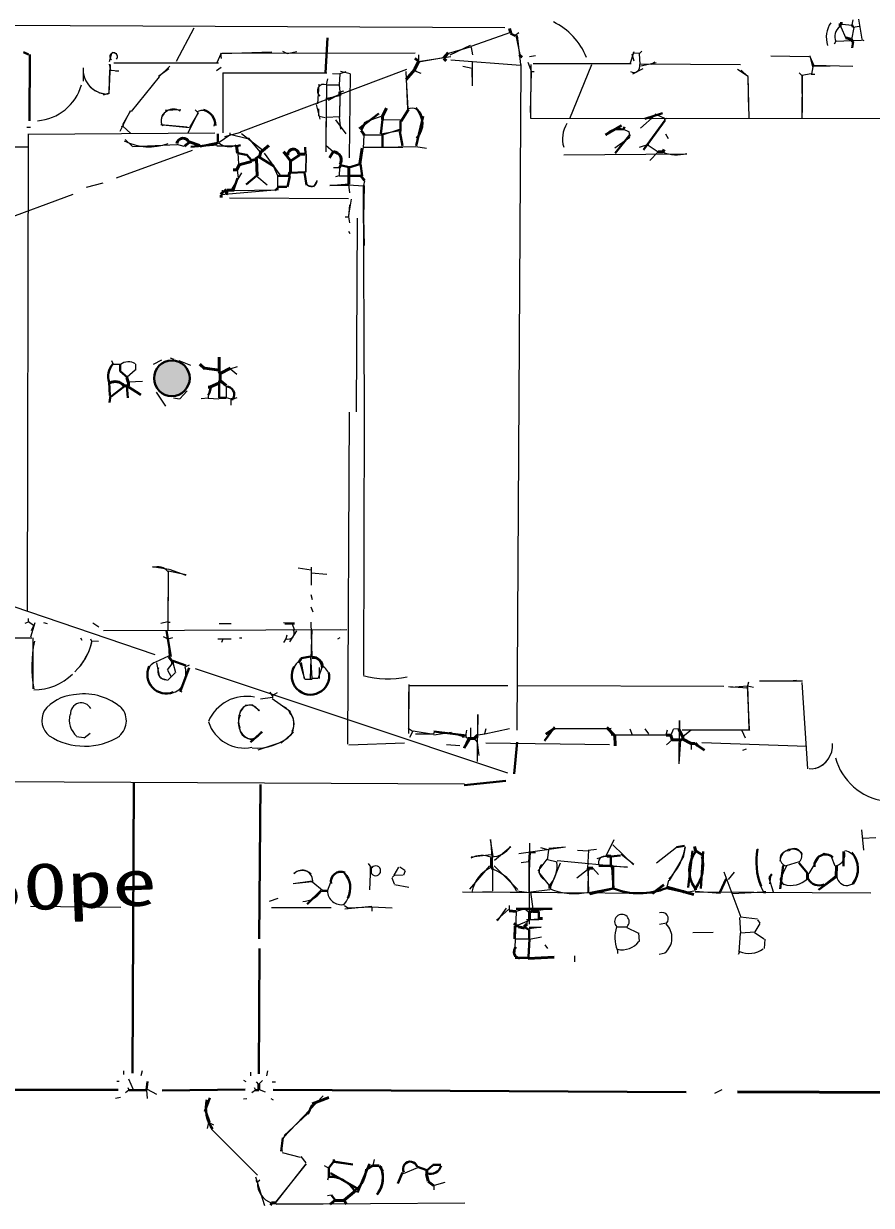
# Model space of a CAD drawing. Header units: millimetres. Extents: x -23299 to 140949, y -27274 to 87783.
# Drawn here: x 22445 to 34477, y -1867 to 14898 of the extents above; entities that cross this region are included whole.
import ezdxf

# ---------------------------------------------------------------- set-up
doc = ezdxf.new("R2010")
doc.units = ezdxf.units.MM
for name, color, linetype, lineweight in [('A_MED', 9, 'CONTINUOUS', 20), ('A_THIN', 8, 'CONTINUOUS', 15), ('CHECK', 2, 'CONTINUOUS', 35), ('P_LEADER', 140, 'CONTINUOUS', 20), ('P_NOMARK', 6, 'CONTINUOUS', 35), ('P_SIZE', 140, 'CONTINUOUS', 13), ('SYM', 4, 'CONTINUOUS', 25), ('TEXT_SHAPE', 7, 'CONTINUOUS', 30)]:
    doc.layers.add(name, color=color, linetype=linetype, lineweight=lineweight)
doc.styles.add('JP', font='msgothic.ttc')

msp = doc.modelspace()

# ---------------------------------------------------------------- hatches: boundary and pattern name
at = {"layer": 'TEXT_SHAPE'}
h = msp.add_hatch(color=7, dxfattribs=at)
h.dxf.hatch_style = 1
edge = h.paths.add_edge_path()
edge.add_arc((24549, 9867), 253, 0, 360)

# ---------------------------------------------------------------- linework, layer by layer
at = {"layer": 'A_MED', "lineweight": 20}
for p, q in [((29277, 14840), (3796, 14949)), ((34215, 14950), (34199, 14881)), ((34294, 14961), (34344, 14677)), ((24862, 14833), (24612, 14359)), ((29354, 14772), (28792, 14572)), ((34042, 14851), (34113, 14692)), ((34066, 14889), (34202, 14877)), ((34305, 14858), (34219, 14843)), ((29287, 14749), (28791, 14574)), ((29431, 14730), (29486, 14458)), ((29448, 14731), (29496, 14320)), ((33966, 14641), (33948, 14607)), ((33964, 14650), (34339, 14664)), ((28507, 14428), (28046, 14354)), ((28051, 14456), (28051, 14371)), ((28796, 14558), (28816, 14457)), ((33600, 14442), (33665, 14294)), ((23290, 14270), (23289, 14083)), ((23674, 14316), (23655, 13901)), ((24518, 14296), (24365, 14142)), ((25524, 13362), (27882, 14250)), ((28405, 14413), (28051, 14351)), ((29502, 14320), (29445, 4874)), ((31066, 14327), (29678, 14330)), ((30504, 14314), (30193, 13548)), ((31232, 14258), (31085, 14179)), ((32577, 14252), (32728, 14154)), ((24369, 14141), (23970, 13653)), ((27871, 14217), (27895, 13690)), ((27875, 14099), (27897, 13691)), ((29659, 14218), (29693, 14218)), ((33495, 14166), (33492, 13553)), ((26983, 13942), (26932, 13926)), ((26739, 13180), (26744, 13844)), ((26741, 13078), (26744, 13776)), ((26931, 13904), (26929, 13572)), ((26931, 13878), (26929, 13572)), ((23958, 13661), (23809, 13369)), ((24677, 13676), (24456, 13666)), ((24920, 13637), (24775, 13348)), ((24804, 13425), (24925, 13634)), ((27535, 13583), (27299, 13505)), ((31405, 13595), (31199, 13415)), ((31544, 13554), (31409, 13615)), ((24391, 13465), (24768, 13432)), ((24422, 13461), (24794, 13424)), ((26873, 13534), (27016, 13336)), ((26923, 13571), (26942, 13399)), ((27539, 13540), (27793, 13532)), ((31545, 13530), (31304, 13187)), ((31571, 13552), (31538, 13534)), ((23885, 13255), (23989, 13155)), ((25371, 13315), (25218, 13213)), ((25301, 13299), (25528, 13360)), ((25373, 13331), (25623, 13270)), ((25633, 13279), (25802, 13073)), ((27529, 13316), (27258, 13316)), ((27273, 13317), (27263, 13129)), ((27521, 13322), (27284, 13314)), ((27779, 13396), (27533, 13318)), ((27791, 13375), (27538, 13334)), ((31050, 13283), (30834, 13131)), ((30961, 13403), (31029, 13368)), ((31033, 13367), (31044, 13299)), ((22502, 13146), (21224, 13149)), ((24837, 13100), (23758, 12704)), ((23997, 13156), (24624, 13185)), ((24723, 13157), (24620, 13183)), ((25189, 13164), (25471, 13164)), ((26736, 13175), (26842, 13078)), ((27266, 13141), (28011, 13154)), ((27266, 13146), (27825, 13146)), ((28011, 13157), (28164, 13132)), ((25484, 13061), (25494, 12908)), ((26450, 13044), (26446, 12789)), ((26453, 13044), (26451, 12789)), ((31856, 13045), (30111, 13030)), ((25537, 12782), (25400, 12554)), ((25474, 12824), (25489, 12705)), ((26841, 12857), (26926, 12857)), ((26924, 12741), (26873, 12725)), ((26926, 12857), (26925, 12738)), ((23571, 12635), (23333, 12572)), ((25753, 12734), (25902, 12611)), ((26049, 12738), (26048, 12585)), ((26467, 12606), (26568, 12586)), ((26569, 12590), (26617, 12672)), ((27060, 12602), (26789, 12602)), ((27060, 12619), (26790, 12597)), ((26925, 12738), (27061, 12738)), ((27060, 12610), (27263, 12598)), ((25246, 12476), (26062, 12546)), ((26010, 12535), (25434, 12527)), ((27280, 9385), (27271, 5658)), ((24276, 7197), (24506, 7158)), ((24498, 7122), (24491, 6288)), ((24497, 7122), (24492, 6407)), ((24512, 7158), (24749, 7072)), ((26528, 7155), (26528, 7104)), ((24314, 5943), (21659, 6843)), ((22510, 6459), (22510, 6407)), ((22605, 6397), (22540, 6193)), ((23429, 6397), (23512, 6343)), ((24492, 6407), (24526, 6407)), ((26539, 5913), (26525, 6407)), ((27033, 6297), (23577, 6286)), ((26319, 6284), (26218, 6128)), ((26517, 5607), (26539, 6304)), ((21577, 6186), (22560, 6186)), ((22575, 6186), (22576, 5460)), ((24559, 6185), (24491, 6167)), ((24497, 6169), (24511, 5914)), ((25272, 6168), (25251, 6118)), ((25270, 6169), (25389, 6169)), ((24501, 5926), (24315, 5840)), ((24329, 5830), (24375, 5622)), ((24550, 5817), (24483, 5731)), ((24486, 5724), (24536, 5639)), ((24569, 5814), (24598, 5694)), ((24793, 5796), (24744, 5775)), ((24881, 5751), (29313, 4270)), ((26367, 5832), (26431, 5605)), ((26679, 5764), (26627, 5611)), ((26640, 5764), (26640, 5607)), ((24385, 5619), (24486, 5584)), ((24492, 5586), (24594, 5688)), ((26436, 5596), (26538, 5596)), ((26623, 5610), (26538, 5606)), ((32734, 5556), (32717, 5504)), ((33575, 4327), (33497, 5550)), ((25978, 5368), (25978, 5334)), ((27910, 5521), (27907, 4828)), ((27910, 5509), (29316, 5507)), ((32715, 5503), (32745, 4884)), ((25689, 5233), (25587, 5223)), ((25793, 5150), (25691, 5228)), ((28888, 4432), (28890, 5096)), ((28890, 5096), (28889, 4806)), ((27976, 4863), (28261, 4816)), ((28788, 4908), (28787, 4755)), ((29991, 4894), (30719, 4898)), ((30782, 4896), (29991, 4895)), ((31750, 4397), (31753, 5010)), ((32735, 4873), (32413, 4873)), ((32732, 4888), (32749, 4871)), ((28008, 4823), (28262, 4823)), ((28278, 4858), (28260, 4825)), ((28265, 4808), (28516, 4846)), ((28515, 4835), (28669, 4790)), ((28717, 4785), (28753, 4755)), ((29007, 4695), (30759, 4670)), ((31566, 4806), (30782, 4806)), ((31312, 4809), (30837, 4804)), ((31311, 4813), (31566, 4803)), ((31652, 4736), (31568, 4666)), ((31770, 4737), (31745, 4397)), ((32073, 4700), (33560, 4650)), ((27059, 4669), (27852, 4693)), ((31921, 4686), (31920, 4601)), ((17689, 4170), (28700, 4113)), ((34372, 3171), (34342, 3461)), ((29065, 3325), (29106, 3082)), ((29070, 3326), (29090, 3088)), ((29625, 2579), (29628, 3274)), ((30714, 3093), (30828, 3326)), ((31099, 2966), (30808, 3250)), ((31428, 2994), (31709, 3215)), ((31428, 2994), (31709, 3215)), ((31832, 3221), (31804, 3069)), ((29082, 3106), (28795, 3073)), ((29869, 3045), (29742, 2876)), ((29893, 3173), (29877, 3036)), ((29882, 3040), (30017, 3007)), ((31014, 2928), (30016, 3021)), ((30305, 3171), (30457, 3163)), ((30460, 3172), (30446, 2917)), ((30577, 3181), (30458, 3169)), ((30749, 3102), (30580, 3048)), ((30925, 3117), (31106, 2975)), ((31803, 3068), (31605, 2744)), ((33728, 3068), (33588, 2839)), ((33809, 3124), (33724, 3073)), ((33914, 3083), (33813, 3125)), ((33963, 2944), (33912, 3080)), ((29058, 2948), (28771, 2617)), ((29101, 2917), (29100, 2598)), ((29101, 2900), (29100, 2594)), ((29125, 2948), (29459, 2614)), ((29609, 3005), (29507, 2992)), ((29625, 2123), (29620, 3002)), ((29751, 2862), (29902, 2670)), ((30058, 2989), (29921, 2650)), ((30446, 2895), (30295, 2773)), ((30453, 2883), (30461, 2576)), ((30456, 2900), (30455, 2576)), ((30524, 2917), (30604, 2828)), ((30795, 2944), (31015, 2938)), ((32385, 2865), (32625, 2220)), ((32529, 2860), (32445, 2756)), ((33273, 2948), (33184, 2762)), ((33453, 3007), (33268, 2952)), ((31600, 2747), (31568, 2628)), ((33048, 2833), (33031, 2697)), ((33179, 2761), (33228, 2680)), ((28676, 2580), (31369, 2564)), ((29100, 2583), (28812, 2574)), ((29439, 2595), (29624, 2572)), ((29637, 2576), (29677, 2305)), ((29641, 2580), (29676, 2304)), ((29915, 2608), (29642, 2577)), ((31811, 2568), (31981, 2600)), ((34469, 2562), (31977, 2575)), ((31978, 2590), (32334, 2562)), ((32505, 2559), (32945, 2583)), ((26812, 2356), (25965, 2356)), ((29292, 2348), (29164, 2169)), ((29336, 2389), (29336, 2321)), ((29329, 2329), (29156, 2179)), ((29416, 1657), (29438, 2304)), ((29436, 2308), (29555, 2341)), ((29758, 2185), (29584, 2185)), ((29623, 2185), (29589, 2151)), ((29759, 2193), (29623, 2182)), ((32605, 2217), (32618, 1997)), ((32622, 2225), (32860, 2199)), ((32860, 2185), (32894, 2135)), ((29585, 2161), (29466, 2110)), ((29790, 2079), (29622, 2054)), ((29792, 2074), (29622, 2074)), ((32893, 2132), (32824, 2014)), ((29418, 1913), (29622, 1913)), ((31943, 2004), (32231, 2010)), ((32616, 1997), (32598, 1725)), ((32824, 2009), (32621, 1993)), ((32818, 2005), (32955, 1915)), ((32966, 1911), (32956, 1775)), ((32605, 1723), (32587, 1690)), ((29604, 1654), (29976, 1651)), ((23931, -73), (24000, -225)), ((25746, -116), (25780, -150)), ((23922, -196), (23940, -229)), ((24188, -231), (24200, -351)), ((24198, -218), (24332, -288)), ((25718, -196), (25736, -229)), ((25786, -225), (25871, -258)), ((26695, -311), (26127, -908)), ((32355, -230), (32253, -281)), ((26474, -569), (26144, -874)), ((25118, -789), (25766, -1440)), ((26114, -1117), (26372, -1181)), ((26114, -1117), (26372, -1181)), ((26453, -1279), (26021, -1823)), ((26452, -1279), (26023, -1821)), ((27420, -1218), (27402, -1303)), ((25737, -1461), (25865, -1867)), ((25742, -1509), (25759, -1542)), ((26772, -1455), (26757, -1507)), ((26031, -1851), (28707, -1832)), ((26759, -1725), (26810, -1719)), ((26793, -1849), (26031, -1845))]:
    msp.add_line(p, q, dxfattribs=at)
for centre, radius, start, end in [((34125, 14713), 168, 124.8358, 203.6946), ((23722, 14429), 53.6, 317.1103, 233.3157), ((24553, 13523), 157, 126.8054, 207.9839), ((24570, 13511), 174, 56.9055, 187.7865), ((24986, 13495), 171, 341.9089, 116.5547), ((27960, 13557), 140, 12.9316, 115.9516), ((30490, 13263), 397, 146.9881, 197.3047), ((24228, 13927), 776, 242.7601, 290.3706), ((25361, 13374), 221, 227.9292, 297.4905), ((31716, 13580), 543, 248.4713, 284.6167), ((26529, 12668), 81, 166.6417, 0.9076), ((24397, 5658), 201, 114.2093, 226.4428), ((24472, 5713), 123, 158.4449, 269.6776), ((24417, 5682), 332, 314.4354, 16.2258), ((26517, 5644), 266, 131.6299, 316.6613), ((26600, 5616), 186, 305.9694, 57.5147), ((24479, 5689), 294, 218.9808, 305.2526), ((25763, 5014), 269, 130.9675, 201.8047), ((25652, 5084), 145, 24.4455, 175.4076), ((26001, 4961), 281, 330.8414, 63.1593), ((25736, 4977), 244, 152.8242, 258.5222), ((25578, 5155), 534, 197.7912, 281.4719), ((25670, 4914), 161, 181.6135, 339.9299), ((25756, 5346), 725, 264.5185, 313.2014), ((33622, 4612), 284, 264.8055, 332.1711), ((29089, 3391), 312, 269.2892, 328.0085), ((31024, 3348), 822, 314.9419, 351.0884), ((33801, 3011), 957, 169.2862, 206.9325), ((33357, 3009), 178, 35.4238, 177.0998), ((33385, 3089), 105, 308.2533, 135.0374), ((28949, 2763), 334, 67.3587, 117.74), ((30689, 2997), 86.1, 66.7844, 209.7578), ((33288, 3055), 106, 82.3322, 259.6327), ((33934, 3112), 167, 285.7407, 14.4474), ((34059, 2935), 232, 335.2643, 79.4877), ((29300, 2477), 505, 115.328, 168.4882), ((28909, 2346), 588, 25.1072, 70.9225), ((29889, 2878), 129, 136.0774, 245.1685), ((29613, 2949), 405, 317.9308, 7.4817), ((33336, 3008), 335, 252.418, 313.9552), ((34129, 2816), 144, 187.296, 5.4445), ((30266, 3514), 958, 248.2738, 282.3759), ((32744, 2040), 333, 245.7113, 306.7518), ((26349, -1027), 246, 143.4874, 197.4528), ((26061, -1552), 298, 178.0107, 250.6857)]:
    msp.add_arc(centre, radius, start, end, dxfattribs=at)
at = {"layer": 'A_THIN', "lineweight": 15}
for p, q in [((29473, 14766), (29423, 14730)), ((34227, 14845), (34194, 14674)), ((28783, 14587), (28495, 14450)), ((34336, 14675), (34369, 14657)), ((23693, 14476), (23658, 14357)), ((23768, 14471), (23701, 14487)), ((25247, 14478), (25181, 14333)), ((25241, 14473), (25248, 14405)), ((25968, 14492), (25256, 14470)), ((25256, 14481), (28001, 14485)), ((26119, 14506), (26187, 14472)), ((26187, 14476), (26324, 14503)), ((28795, 14567), (28476, 14474)), ((29710, 14443), (29625, 14428)), ((31107, 14499), (31049, 14325)), ((31079, 14470), (31106, 14368)), ((31185, 14473), (31090, 14481)), ((31182, 14473), (31192, 14319)), ((31219, 14507), (31185, 14473)), ((33048, 14443), (33590, 14433)), ((33048, 14443), (33590, 14433)), ((33606, 14442), (33640, 14285)), ((23660, 14321), (23677, 14236)), ((25209, 14338), (23725, 14338)), ((24507, 14257), (24358, 14150)), ((25250, 14277), (25182, 14226)), ((28508, 14385), (29498, 14307)), ((28678, 14293), (28810, 14267)), ((28808, 14252), (28813, 14014)), ((28809, 14354), (28812, 14014)), ((29599, 14350), (29654, 14216)), ((29646, 14320), (29638, 13554)), ((31202, 14328), (32620, 14319)), ((31424, 14340), (31203, 14296)), ((31406, 14352), (31355, 14317)), ((33644, 14284), (33626, 14182)), ((33640, 14294), (33894, 14298)), ((34216, 14290), (33646, 14304)), ((23659, 13930), (23669, 14237)), ((23680, 14237), (23798, 14229)), ((24367, 14143), (23971, 13653)), ((25270, 14202), (25273, 13351)), ((25272, 14201), (26746, 14200)), ((26757, 14117), (26741, 14032)), ((26831, 14192), (26932, 14185)), ((26935, 14184), (26924, 14031)), ((27017, 14216), (26931, 14186)), ((26942, 14224), (27080, 14189)), ((27072, 12995), (27084, 14184)), ((27997, 14229), (28081, 14195)), ((29648, 14218), (29635, 13639)), ((32628, 14237), (32725, 14149)), ((32722, 14149), (32734, 13655)), ((32722, 14149), (32737, 13558)), ((33454, 14200), (33487, 14166)), ((33622, 14186), (33488, 14164)), ((33492, 14166), (33494, 13638)), ((33623, 14183), (33674, 14183)), ((23579, 13889), (23665, 13918)), ((26634, 14038), (26616, 13760)), ((26745, 14031), (26744, 13844)), ((26745, 14031), (26914, 14031)), ((26921, 14032), (26934, 13930)), ((26599, 13752), (26647, 13545)), ((26931, 13876), (26746, 13836)), ((26934, 13897), (26767, 13808)), ((23960, 13660), (23850, 13460)), ((24880, 13674), (24914, 13640)), ((26631, 13691), (26631, 13589)), ((26640, 13583), (26725, 13568)), ((22490, 13428), (22541, 13428)), ((23863, 13452), (23830, 13434)), ((23855, 13445), (23967, 13337)), ((26929, 13574), (26742, 13565)), ((29644, 13555), (36449, 13550)), ((22507, 13334), (22496, 6561)), ((22511, 13332), (25158, 13351)), ((25370, 13351), (25370, 13317)), ((25538, 13339), (25835, 13109)), ((31557, 13334), (31591, 13267)), ((31314, 13182), (31180, 13143)), ((31310, 13172), (31451, 13079)), ((31450, 13077), (31331, 12958)), ((25859, 13059), (26079, 12754)), ((25993, 12873), (26054, 12734)), ((27057, 12618), (27069, 12499)), ((27280, 12601), (27267, 12142)), ((27284, 12669), (27268, 12601)), ((27283, 9385), (27269, 12602)), ((14201, 9177), (23148, 12481)), ((27055, 12413), (25366, 12420)), ((27093, 12408), (27049, 12152)), ((27071, 12328), (27058, 12159)), ((27008, 12159), (27058, 12159)), ((27055, 12158), (27069, 12073)), ((27178, 12138), (27163, 9389)), ((27267, 12142), (27278, 11751)), ((27055, 11953), (27073, 11920)), ((27064, 9385), (27042, 4676)), ((24498, 7133), (24751, 7082)), ((26343, 7178), (26527, 7149)), ((26528, 7104), (26527, 6934)), ((26528, 7189), (26528, 7155)), ((26528, 7109), (26748, 7086)), ((26523, 6797), (26539, 6729)), ((26519, 6625), (26550, 6555)), ((22509, 6409), (22460, 6389)), ((22515, 6415), (22583, 6363)), ((22729, 6403), (22780, 6387)), ((24491, 6410), (24390, 6389)), ((25220, 6390), (25390, 6390)), ((26134, 6400), (26254, 6384)), ((26257, 6385), (26285, 6304)), ((22584, 6353), (22553, 6284)), ((26181, 6221), (26164, 6169)), ((26287, 6298), (26948, 6305)), ((23252, 6185), (23269, 6151)), ((23392, 6170), (23409, 6136)), ((23407, 6142), (23508, 6138)), ((24423, 6202), (24491, 6170)), ((25202, 6169), (25270, 6169)), ((25507, 6186), (25541, 6186)), ((26165, 6170), (26133, 6118)), ((26931, 6183), (26898, 6166)), ((26518, 5913), (26537, 5607)), ((26382, 5834), (26425, 5604)), ((33500, 5571), (32890, 5569)), ((33416, 5581), (33314, 5568)), ((24656, 5435), (24689, 5417)), ((25939, 5416), (25972, 5364)), ((26045, 5403), (25979, 5368)), ((27907, 5419), (27908, 4909)), ((29456, 5510), (32382, 5498)), ((32449, 5493), (32719, 5477)), ((32484, 5487), (32721, 5502)), ((32719, 5503), (32740, 4891)), ((32721, 5505), (32805, 5485)), ((25978, 5337), (25809, 5314)), ((25971, 5325), (26231, 5138)), ((27903, 4902), (27973, 4856)), ((28731, 4875), (28716, 4790)), ((28788, 4908), (28787, 4774)), ((29004, 4892), (28988, 4824)), ((29343, 4893), (28992, 4818)), ((29343, 4893), (28992, 4818)), ((31048, 4893), (31081, 4808)), ((31263, 4892), (31315, 4825)), ((31579, 4875), (31562, 4806)), ((31664, 4886), (31632, 4806)), ((31752, 4892), (31668, 4888)), ((31753, 5010), (31752, 4891)), ((32362, 4874), (31791, 4874)), ((31919, 4877), (31805, 4785)), ((32650, 4874), (31922, 4874)), ((32640, 4869), (32687, 4765)), ((23196, 4784), (23298, 4770)), ((23303, 4768), (23390, 4834)), ((26094, 4700), (25769, 4592)), ((26273, 4847), (26100, 4692)), ((27971, 4859), (27923, 4773)), ((28669, 4789), (28703, 4789)), ((28669, 4778), (28703, 4778)), ((28839, 4756), (28884, 4705)), ((28881, 4704), (28905, 4515)), ((28992, 4816), (28890, 4803)), ((28448, 4670), (28634, 4659)), ((32699, 4605), (32647, 4588)), ((29359, 3220), (29130, 3025)), ((29474, 3127), (30136, 3219)), ((29781, 3209), (29899, 3176)), ((30136, 3214), (29897, 3197)), ((34541, 3348), (34354, 3339)), ((29627, 3138), (29712, 3138)), ((33023, 2778), (33083, 2581)), ((29099, 2583), (29438, 2577)), ((29558, 2341), (29625, 2289)), ((29944, 2346), (29757, 2316)), ((29589, 2151), (29589, 2117)), ((23862, 42), (23862, -9)), ((24127, 41), (24109, -27)), ((25666, 24), (25666, -27)), ((25907, 41), (25891, -28)), ((23769, -106), (23802, -106)), ((25566, -92), (25599, -110)), ((25835, -95), (25784, -146)), ((25971, -112), (26022, -112)), ((23939, -232), (23889, -268)), ((25734, -233), (25685, -269)), ((23819, -337), (23751, -353)), ((25564, -357), (25614, -351)), ((25952, -352), (25985, -370)), ((25068, -690), (25050, -775)), ((25071, -688), (25139, -723)), ((26378, -1174), (26448, -1263)), ((26378, -1174), (26448, -1263)), ((26711, -1302), (26778, -1338)), ((25795, -1507), (25761, -1541))]:
    msp.add_line(p, q, dxfattribs=at)
for centre, radius, start, end in [((29534, 14050), 973, 22.328, 63.7118), ((29534, 14050), 973, 22.328, 63.7118), ((34194, 14706), 357, 144.8595, 198.95), ((23636, 14248), 348, 176.2968, 260.485), ((31101, 14298), 92.2, 241.3547, 12.3432), ((22583, 14230), 713, 274.8243, 343.5647), ((23640, 14254), 356, 218.1189, 270.7795), ((26706, 13944), 92.7, 66.0566, 232.4599), ((24344, 6989), 203, 41.2708, 108.9946), ((26200, 6251), 85.6, 249.0404, 31.3259), ((24340, 5783), 1779, 168.49, 190.4567), ((22608, 6304), 823, 313.2391, 348.0331), ((22568, 6330), 871, 314.0507, 345.8317), ((22588, 6234), 787, 270.1629, 314.3293), ((22588, 6234), 787, 270.1629, 314.3293), ((27617, 6922), 1320, 254.5001, 281.8364), ((23222, 4754), 628, 96.5392, 140.9562), ((23300, 4576), 813, 51.4883, 100.5622), ((23264, 5108), 154, 28.155, 183.7725), ((23624, 5008), 279, 310.1051, 48.3902), ((22987, 5012), 283, 151.4862, 231.012), ((23394, 5019), 302, 165.2941, 229.3278), ((26058, 4966), 226, 332.1361, 44.4301), ((23312, 5598), 950, 237.9854, 301.5065), ((33581, 4664), 347, 286.557, 3.6864), ((34788, 4713), 853, 195.7798, 261.4635)]:
    msp.add_arc(centre, radius, start, end, dxfattribs=at)
at = {"layer": 'CHECK', "lineweight": 15}
for p, q in [((23747, 14228), (23798, 14228)), ((25264, 12535), (25259, 12433))]:
    msp.add_line(p, q, dxfattribs=at)
at = {"layer": 'P_LEADER', "lineweight": 20}
msp.add_line((22543, 2376), (23826, 2366), dxfattribs=at)
at = {"layer": 'P_NOMARK', "lineweight": 30}
for p, q in [((24009, 4126), (23991, 8)), ((25787, 1914), (25807, 4105)), ((25784, -1), (25794, 1777)), ((15535, -216), (23785, -230)), ((24412, -236), (25589, -222)), ((25987, -226), (31848, -261)), ((25088, -343), (25017, -534))]:
    msp.add_line(p, q, dxfattribs=at)
at = {"layer": 'P_NOMARK', "lineweight": 40}
for p, q in [((32577, -255), (36108, -271)), ((26777, -336), (26540, -428))]:
    msp.add_line(p, q, dxfattribs=at)
at = {"layer": 'P_NOMARK', "lineweight": 30}
for centre, radius, start, end in [((26516, 5644), 266, 150.2154, 10.3579), ((25563, -485), 531, 167.3351, 214.4385)]:
    msp.add_arc(centre, radius, start, end, dxfattribs=at)
at = {"layer": 'SYM', "lineweight": 20}
msp.add_arc((25608, 4765), 589, 78.7872, 156.6157, dxfattribs=at)
at = {"layer": 'TEXT_SHAPE', "lineweight": 40}
for p, q in [((29341, 14831), (29359, 14763)), ((34033, 14898), (34067, 14898)), ((34033, 14898), (34033, 14847)), ((34117, 14696), (34184, 14677)), ((34184, 14676), (34218, 14642)), ((28471, 14482), (28402, 14410)), ((29478, 14454), (29523, 14420)), ((27999, 14269), (27999, 14235)), ((28051, 14354), (28003, 14267)), ((28407, 14405), (28440, 14371)), ((27991, 14243), (27872, 14107)), ((26931, 13929), (26931, 13878)), ((27595, 13697), (27533, 13575)), ((27539, 13572), (27539, 13538)), ((30932, 13455), (30702, 13321)), ((27234, 13381), (27281, 13315)), ((24795, 13213), (24728, 13161)), ((24796, 13222), (24947, 13168)), ((25467, 13163), (25480, 13061)), ((25811, 13078), (25793, 13010)), ((25925, 13167), (25811, 13075)), ((26131, 13078), (26181, 13027)), ((27250, 13131), (27217, 12907)), ((31450, 13077), (31518, 13077)), ((31537, 13110), (31519, 13076)), ((25677, 12941), (25506, 12897)), ((25742, 12972), (25674, 12956)), ((25788, 13016), (25737, 12982)), ((25752, 12977), (25759, 12738)), ((25788, 13004), (25997, 12878)), ((26178, 13025), (26230, 12958)), ((26232, 12959), (26231, 12789)), ((26358, 13034), (26236, 12953)), ((26351, 13044), (26436, 13044)), ((25418, 12823), (25469, 12823)), ((25508, 12906), (25472, 12822)), ((26225, 12791), (26211, 12739)), ((26946, 12890), (26928, 12856)), ((27061, 12857), (27061, 12738)), ((27061, 12738), (27060, 12619)), ((27232, 12739), (27284, 12672)), ((25323, 12546), (25237, 12479)), ((25247, 12466), (25247, 12432)), ((25336, 12533), (25320, 12470)), ((25332, 12534), (25434, 12534)), ((24948, 10066), (25015, 10002)), ((25220, 10168), (25219, 9964)), ((25017, 10012), (25222, 9982)), ((25217, 9963), (25234, 9929)), ((25382, 10011), (25234, 9933)), ((25236, 9930), (25236, 9828)), ((23863, 9760), (23914, 9760)), ((23911, 9878), (23927, 9810)), ((23931, 9811), (23931, 9760)), ((25066, 9743), (25100, 9743)), ((25216, 9799), (25098, 9746)), ((25228, 9830), (25216, 9795)), ((25239, 9831), (25321, 9762)), ((24506, 5913), (24556, 5844)), ((24557, 5845), (24557, 5811)), ((29858, 4818), (29990, 4909)), ((30723, 4912), (30833, 4801)), ((31746, 4887), (31797, 4786)), ((28773, 4745), (28696, 4623)), ((28753, 4755), (28787, 4755)), ((28787, 4755), (28838, 4755)), ((28889, 4806), (28838, 4755)), ((30837, 4806), (30840, 4653)), ((31566, 4806), (31633, 4806)), ((31631, 4805), (31649, 4737)), ((31650, 4737), (31769, 4737)), ((31803, 4753), (31770, 4735)), ((31799, 4747), (31919, 4684)), ((31803, 4789), (31803, 4754)), ((31921, 4686), (31972, 4686)), ((31976, 4691), (32010, 4657)), ((32007, 4655), (32110, 4589)), ((31966, 3223), (31984, 3155)), ((29085, 3070), (29084, 2934)), ((30728, 3087), (30779, 3087)), ((29086, 2935), (29104, 2901)), ((30456, 2917), (30524, 2917)), ((30456, 2917), (30456, 2883)), ((30781, 2953), (30798, 2936)), ((33980, 2950), (33979, 2797)), ((33573, 2848), (33572, 2763)), ((29913, 2679), (29913, 2627)), ((31372, 2556), (31532, 2681)), ((31575, 2636), (31812, 2584)), ((31578, 2646), (31955, 2543)), ((31980, 2644), (31979, 2610)), ((29335, 2314), (29437, 2301)), ((29673, 2308), (29622, 2291)), ((29623, 2287), (29623, 2185)), ((29674, 2304), (29759, 2304)), ((29758, 2202), (29809, 2202)), ((29402, 2132), (29435, 2114)), ((29436, 2100), (29470, 2100)), ((29467, 2084), (29552, 2068)), ((29585, 2121), (29550, 2087)), ((29605, 1637), (29976, 1656)), ((25784, -146), (25784, -231)), ((27403, -1300), (27318, -1351)), ((27405, -1302), (27490, -1307)), ((28163, -1424), (28187, -1525)), ((28167, -1372), (28167, -1423)), ((27159, -1655), (26992, -1791)), ((28186, -1530), (28263, -1583)), ((25966, -1832), (25948, -1866)), ((25963, -1831), (26031, -1831)), ((26863, -1799), (26795, -1851)), ((26861, -1797), (26997, -1797)), ((26993, -1800), (27028, -1849))]:
    msp.add_line(p, q, dxfattribs=at)
at = {"layer": 'TEXT_SHAPE', "lineweight": 30}
for p, q in [((29355, 14758), (29422, 14724)), ((34199, 14879), (34217, 14846)), ((26757, 14695), (26730, 14202)), ((34221, 14642), (34203, 14557)), ((22445, 14494), (22513, 14459)), ((22531, 14458), (22530, 13518)), ((27999, 14404), (28048, 14368)), ((27488, 13623), (27207, 13411)), ((27909, 13682), (27805, 13513)), ((28114, 13585), (28017, 13162)), ((31262, 13548), (31513, 13626)), ((27298, 13500), (27237, 13385)), ((27537, 13538), (27516, 13334)), ((27793, 13520), (27792, 13367)), ((30975, 13436), (30957, 13402)), ((31550, 13530), (31243, 13109)), ((25200, 13334), (25200, 13215)), ((27538, 13333), (27537, 13146)), ((27786, 13366), (27824, 13163)), ((31055, 13323), (30842, 13062)), ((25192, 13183), (24818, 13151)), ((25201, 13208), (24947, 13154)), ((25523, 13176), (25472, 13160)), ((26443, 13147), (26446, 13045)), ((26839, 13080), (26788, 12995)), ((25487, 13062), (25605, 13038)), ((25609, 13042), (25677, 12963)), ((27227, 12910), (27248, 12740)), ((25754, 12742), (25605, 12617)), ((26231, 12782), (26434, 12790)), ((26429, 12788), (26460, 12606)), ((26943, 12890), (27062, 12861)), ((27215, 12905), (27061, 12857)), ((25481, 12706), (25423, 12538)), ((26065, 12581), (26014, 12530)), ((26061, 12585), (26179, 12585)), ((26062, 12738), (26214, 12738)), ((26222, 12736), (26188, 12583)), ((27061, 12738), (27230, 12738)), ((23813, 10066), (23816, 9964)), ((23819, 9965), (23916, 9881)), ((23657, 9811), (23666, 9623)), ((23870, 9752), (23689, 9608)), ((23910, 9760), (23923, 9589)), ((23926, 9752), (24109, 9630)), ((25101, 9742), (25081, 9658)), ((25218, 9794), (25218, 9590)), ((23680, 9623), (23662, 9521)), ((25218, 9590), (25319, 9589)), ((25387, 9572), (25421, 9572)), ((26152, 6390), (26287, 6390)), ((24473, 6286), (24532, 5918)), ((26382, 5893), (26348, 5831)), ((26522, 5918), (26386, 5895)), ((24561, 5857), (24749, 5793)), ((24793, 5759), (24672, 5431)), ((29980, 4916), (29838, 4724)), ((25830, 4851), (25665, 4703)), ((28267, 4856), (28730, 4799)), ((28761, 4751), (28699, 4621)), ((29448, 4704), (29405, 4253)), ((29291, 4156), (28699, 4096)), ((31710, 3215), (31823, 3232)), ((31710, 3215), (31823, 3232)), ((29630, 3138), (29618, 3001)), ((30779, 3087), (30778, 2951)), ((30915, 3098), (30779, 3083)), ((31937, 3164), (31878, 2643)), ((31988, 3164), (32090, 3097)), ((32088, 3152), (32055, 2627)), ((34082, 3154), (34081, 2946)), ((27373, 2934), (27373, 2832)), ((30609, 2951), (30778, 2951)), ((30798, 2934), (30815, 2628)), ((30812, 2943), (30811, 2627)), ((33226, 2955), (33184, 2624)), ((33447, 2995), (33569, 2845)), ((32417, 2765), (32329, 2579)), ((33063, 2832), (33028, 2781)), ((33980, 2796), (33725, 2611)), ((33975, 2802), (33811, 2676)), ((26667, 2601), (26471, 2405)), ((26677, 2594), (26762, 2594)), ((30810, 2630), (30474, 2562)), ((30811, 2627), (30479, 2546)), ((32945, 2576), (32979, 2576)), ((29945, 2338), (29437, 2338)), ((29759, 2304), (29758, 2202)), ((29418, 2100), (29413, 1913)), ((29554, 2081), (29619, 2044)), ((29622, 2049), (29622, 1913)), ((29626, 1912), (29610, 1657)), ((29423, 1643), (29604, 1647)), ((24201, -111), (24188, -230)), ((23937, -231), (23988, -231)), ((23988, -231), (24192, -231)), ((25733, -231), (25784, -231)), ((26541, -439), (26479, -572)), ((25029, -536), (25081, -687)), ((26123, -911), (26102, -1097)), ((26845, -1251), (26777, -1336)), ((26778, -1337), (26778, -1457)), ((26847, -1218), (26847, -1252)), ((26847, -1249), (27117, -1289)), ((26848, -1246), (27117, -1289)), ((27354, -1278), (27182, -1685)), ((27495, -1306), (27544, -1386)), ((28033, -1319), (28168, -1369)), ((28166, -1370), (28251, -1296)), ((28253, -1290), (28366, -1293)), ((26800, -1411), (27176, -1624)), ((27820, -1402), (27754, -1556)), ((26816, -1720), (26865, -1794))]:
    msp.add_line(p, q, dxfattribs=at)
at = {"layer": 'TEXT_SHAPE', "lineweight": 15}
for p, q in [((23694, 10117), (23714, 10067)), ((23712, 10066), (23814, 10066)), ((24402, 10125), (24282, 10060)), ((24527, 10155), (24578, 10139)), ((24646, 10121), (24815, 10053)), ((24328, 9669), (24457, 9472)), ((24658, 9572), (24573, 9583)), ((24764, 9689), (24662, 9575)), ((25077, 9661), (25055, 9630)), ((25065, 9624), (25065, 9590)), ((25085, 9656), (25067, 9623)), ((25387, 9572), (25386, 9487)), ((26052, 2488), (25931, 2442)), ((26997, 2388), (27047, 2354)), ((27049, 2354), (27387, 2369)), ((27388, 2356), (27387, 2305)), ((31008, 2076), (31164, 1998)), ((31172, 1998), (31181, 1879)), ((29843, 1829), (29879, 1779)), ((28268, -1576), (28268, -1644))]:
    msp.add_line(p, q, dxfattribs=at)
at = {"layer": 'TEXT_SHAPE', "lineweight": 20}
for p, q in [((24032, 10066), (24032, 9981)), ((24027, 9982), (23913, 9881)), ((25387, 9996), (25470, 9926)), ((25474, 10030), (25388, 10000)), ((23931, 9814), (24134, 9824)), ((25320, 9760), (25319, 9589)), ((24964, 9582), (25065, 9589)), ((25065, 9584), (25217, 9576)), ((25320, 9593), (25388, 9577)), ((25471, 9591), (25421, 9571)), ((26847, 2816), (26913, 2875)), ((26916, 2875), (27001, 2854)), ((27336, 2983), (27372, 2933)), ((27706, 2818), (27772, 2933)), ((27786, 2938), (27857, 2889)), ((27861, 2880), (27837, 2818)), ((26541, 2724), (26271, 2697)), ((26539, 2733), (26272, 2694)), ((26548, 2720), (26686, 2605)), ((26759, 2595), (26841, 2818)), ((27362, 2833), (27352, 2611)), ((27671, 2779), (27704, 2693)), ((27709, 2818), (27675, 2784)), ((27709, 2684), (27914, 2646)), ((27830, 2817), (27712, 2814)), ((27003, 2342), (27385, 2379)), ((27388, 2369), (27675, 2353)), ((27388, 2369), (27675, 2352)), ((30859, 2083), (31012, 2083)), ((31570, 2136), (31469, 2116)), ((29793, 1937), (29623, 1906)), ((30875, 1759), (30874, 1708)), ((31551, 1711), (31467, 1693)), ((30264, 1674), (30264, 1589)), ((28037, -1333), (27834, -1419)), ((28425, -1541), (28271, -1587))]:
    msp.add_line(p, q, dxfattribs=at)
at = {"layer": 'TEXT_SHAPE'}
msp.add_circle((24549, 9867), 253, dxfattribs=at)
at = {"layer": 'TEXT_SHAPE', "lineweight": 30}
for centre, radius, start, end in [((24932, 13450), 236, 0.7555, 73.4742), ((27798, 13483), 306, 316.7454, 46.1954), ((30899, 13151), 252, 76.1709, 139.6271), ((23898, 9895), 254, 137.354, 199.404), ((25317, 9634), 118, 329.1763, 88.6553), ((24468, 5662), 267, 153.6629, 291.8297), ((33811, 3011), 966, 169.4021, 201.2781), ((32333, 2886), 440, 142.5071, 214.3861), ((31553, 2951), 535, 324.2061, 14.3168), ((33826, 2954), 157, 47.9884, 187.033), ((33934, 2908), 353, 322.8916, 40.7081), ((26949, 2723), 143, 68.0155, 189.9634), ((26764, 2637), 316, 332.9989, 41.9884), ((33736, 2843), 171, 206.0416, 293.8357), ((31185, 3596), 1036, 248.8547, 291.8103), ((29503, 1732), 98.7, 137.0213, 259.1089), ((27135, -1473), 409, 324.6338, 22.3224), ((27932, -1348), 102, 15.1463, 209.2379), ((28217, -1262), 160, 252.9388, 344.1799), ((26792, -1865), 405, 31.7739, 92.0054), ((26909, -1334), 399, 307.8409, 357.1161), ((27154, -1468), 390, 320.8386, 11.5675)]:
    msp.add_arc(centre, radius, start, end, dxfattribs=at)
at = {"layer": 'TEXT_SHAPE', "lineweight": 40}
for centre, radius, start, end in [((24708, 13181), 90.6, 21.564, 168.7109), ((26272, 13042), 76, 1.8784, 188.9924), ((26832, 12963), 121, 327.1265, 84.9069), ((23744, 9659), 161, 40.3477, 118.9633), ((26547, 5770), 138, 356.0404, 93.1724)]:
    msp.add_arc(centre, radius, start, end, dxfattribs=at)
at = {"layer": 'TEXT_SHAPE', "lineweight": 20}
for centre, radius, start, end in [((23931, 9923), 178, 55.7675, 129.3819), ((26732, 2632), 347, 317.6639, 39.0578), ((27442, 2880), 70, 214.8782, 141.8028), ((26388, 2781), 339, 272.966, 327.087), ((26953, 2596), 197, 180.4661, 282.4355), ((30936, 2158), 103, 315.0589, 224.7461), ((31503, 2199), 91, 316.211, 110.5752), ((31370, 1928), 277, 309.637, 45.5817)]:
    msp.add_arc(centre, radius, start, end, dxfattribs=at)
at = {"layer": 'TEXT_SHAPE', "lineweight": 15}
for centre, radius, start, end in [((26396, 2687), 195, 48.2859, 127.5392), ((26397, 2737), 151, 350.5904, 138.1657), ((31295, 1934), 460, 161.1525, 202.5639), ((30939, 2058), 299, 257.8879, 322.5901)]:
    msp.add_arc(centre, radius, start, end, dxfattribs=at)

# ---------------------------------------------------------------- texts
at = {"layer": 'P_SIZE', "style": 'JP', "width": 1.404089}
msp.add_text('50pe', height=663.7, rotation=2.1998, dxfattribs=at).set_placement((21811, 2295))

doc.saveas('drawing.dxf')
